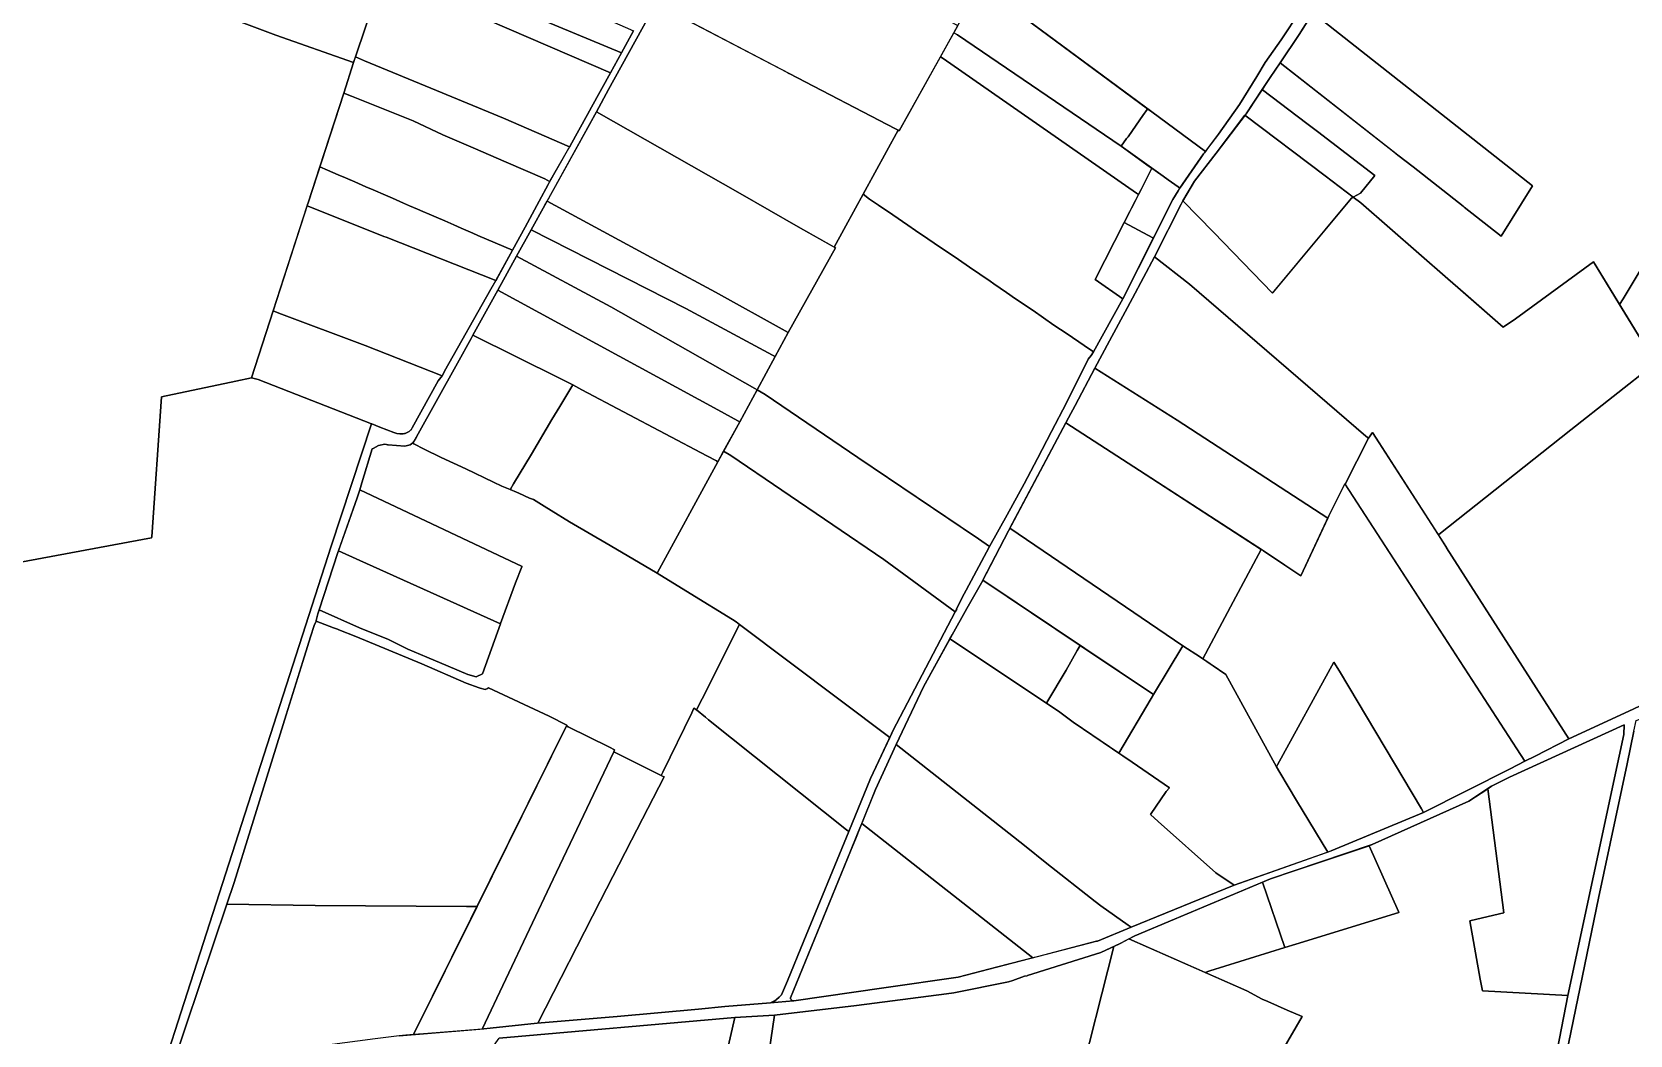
# Model space of a CAD drawing. Header units: metres. Extents: x 3 to 1005126, y 39 to 4383651.
# Drawn here: x 493134 to 493874, y 4371446 to 4371910 of the extents above; entities that cross this region are included whole.
import ezdxf

# ---------------------------------------------------------------- set-up
doc = ezdxf.new("R2010")
doc.units = ezdxf.units.M
doc.header["$MEASUREMENT"] = 0
doc.layers.add('TM_Llucmajor', color=7, linetype='Continuous')

msp = doc.modelspace()

# ---------------------------------------------------------------- linework, layer by layer
at = {"layer": 'TM_Llucmajor', "linetype": 'Continuous', "flags": 128}
for points in [[(493247.24, 4371908.22), (493152.99, 4371943.56), (493155.38, 4371947.12), (493159.44, 4371952.81), (493173.93, 4371971.98), (493181.3, 4371980.44), (493197.31, 4372001.85), (493197.53, 4372002.18), (493199.58, 4372004.88), (493236.67, 4371998.72), (493242.98, 4371997.67), (493313.07, 4371986.03), (493304.55, 4371958.56), (493299.97, 4371945.04), (493296.95, 4371936.1), (493284.89, 4371900.49), (493283.23, 4371895.52), (493247.24, 4371908.22)], [(493535.73, 4371863.9), (493535.25, 4371864.15), (493534.03, 4371864.78), (493484.78, 4371890.47), (493423.1, 4371922.63), (493439.79, 4371953.12), (493448.17, 4371972.41), (493562.86, 4371912.58), (493535.73, 4371863.9)], [(493412.76, 4371910.1), (493407.22, 4371900.05), (493318.43, 4371937.02), (493313.45, 4371939.09), (493309.88, 4371940.73), (493304.34, 4371943.14), (493299.97, 4371945.04), (493304.35, 4371957.98), (493412.76, 4371910.1)], [(493304.34, 4371943.14), (493309.88, 4371940.73), (493313.45, 4371939.09), (493318.43, 4371937.02), (493407.22, 4371900.05), (493403.04, 4371892.49), (493402.12, 4371890.81), (493345.23, 4371915.3), (493301.16, 4371934.28), (493296.95, 4371936.1), (493299.97, 4371945.04), (493304.34, 4371943.14)], [(493288.31, 4371896.34), (493284.09, 4371898.08), (493284.89, 4371900.49), (493296.95, 4371936.1), (493301.16, 4371934.28), (493345.23, 4371915.3), (493402.12, 4371890.81), (493393.34, 4371874.88), (493391.42, 4371871.42), (493383.45, 4371856.98), (493383.19, 4371856.53), (493352.64, 4371869.85), (493321.6, 4371882.64), (493288.31, 4371896.34)], [(493650.36, 4371873.74), (493648.48, 4371871.08), (493641.89, 4371861.67), (493641.57, 4371861.21), (493640.85, 4371860.31), (493638.32, 4371856.75), (493562.66, 4371908.28), (493560.97, 4371909.2), (493562.86, 4371912.58), (493563.36, 4371913.73), (493568.25, 4371922.25), (493572.68, 4371929.41), (493573.66, 4371931), (493576.07, 4371929.22), (493650.61, 4371874.13), (493650.36, 4371873.74)], [(493505.57, 4371810.12), (493488.99, 4371819.55), (493462.1, 4371834.86), (493395.58, 4371872.74), (493401.22, 4371882.97), (493423.1, 4371922.63), (493484.08, 4371890.83), (493484.78, 4371890.47), (493534.03, 4371864.78), (493535.25, 4371864.15), (493505.57, 4371810.12)], [(493814.2, 4371815.26), (493797.1, 4371828.66), (493796.66, 4371829), (493773.43, 4371847.19), (493766.44, 4371852.67), (493711.96, 4371895.33), (493720.82, 4371908.54), (493727.11, 4371918.53), (493828.72, 4371838.41), (493814.2, 4371815.26)], [(493562.66, 4371908.28), (493638.32, 4371856.75), (493651.41, 4371847.46), (493652.62, 4371846.6), (493651.35, 4371844.11), (493650.46, 4371842.37), (493647.95, 4371837.44), (493647.63, 4371836.82), (493646.42, 4371834.44), (493645.5, 4371835.08), (493556.08, 4371897.44), (493554.84, 4371898.19), (493560.97, 4371909.2), (493562.66, 4371908.28)], [(493283.23, 4371895.52), (493284.09, 4371898.08), (493288.31, 4371896.34), (493321.6, 4371882.64), (493352.64, 4371869.85), (493383.19, 4371856.53), (493373.94, 4371840.42), (493371.73, 4371841.77), (493353.8, 4371849.5), (493338.6, 4371856.04), (493324.57, 4371862.09), (493310.76, 4371868.48), (493282.31, 4371879.91), (493278.67, 4371881.37), (493283.23, 4371895.52)], [(493535.73, 4371863.9), (493554.84, 4371898.19), (493556.08, 4371897.44), (493645.5, 4371835.08), (493646.42, 4371834.44), (493639.79, 4371821.44), (493626.43, 4371795.22), (493639.22, 4371786.13), (493625.56, 4371761.73), (493621.29, 4371764.57), (493613.44, 4371769.99), (493607.25, 4371774.1), (493597.69, 4371780.74), (493589.57, 4371786.22), (493585.33, 4371789.18), (493579.41, 4371793.12), (493577.71, 4371794.39), (493568.23, 4371800.84), (493563.07, 4371804.34), (493558.74, 4371807.29), (493554.73, 4371810.01), (493546.01, 4371815.93), (493545.28, 4371816.46), (493543.27, 4371817.8), (493539.72, 4371820.23), (493532.67, 4371825.07), (493526.15, 4371829.53), (493521.95, 4371832.35), (493519.01, 4371834.59), (493535.25, 4371864.15), (493535.73, 4371863.9)], [(493282.31, 4371879.91), (493310.76, 4371868.48), (493324.57, 4371862.09), (493338.6, 4371856.04), (493353.8, 4371849.5), (493371.73, 4371841.77), (493373.94, 4371840.42), (493373.2, 4371839.11), (493369.1, 4371831.43), (493362.63, 4371819.33), (493356.76, 4371808.7), (493340.67, 4371815.55), (493338.37, 4371816.57), (493332.98, 4371818.92), (493329.56, 4371820.38), (493325.41, 4371822.23), (493321.45, 4371823.93), (493318.22, 4371825.31), (493315.25, 4371826.64), (493312.76, 4371827.72), (493309.14, 4371829.28), (493306.27, 4371830.52), (493301.2, 4371832.71), (493298, 4371834.13), (493292.3, 4371836.58), (493288.95, 4371838.05), (493285.57, 4371839.48), (493283.75, 4371840.28), (493279.44, 4371842.17), (493276.14, 4371843.58), (493271.15, 4371845.72), (493267.61, 4371847.26), (493278.67, 4371881.37), (493282.31, 4371879.91)], [(493696.16, 4371871.79), (493703.69, 4371883.02), (493703.77, 4371882.95), (493724.32, 4371867.27), (493729.18, 4371863.56), (493755.75, 4371843.28), (493749.13, 4371835.12), (493745.73, 4371833.23), (493732.77, 4371843.04), (493695.66, 4371871.14), (493696.16, 4371871.79)], [(493484.34, 4371770.6), (493482.91, 4371771.38), (493450.62, 4371789.3), (493428.37, 4371801.35), (493372.75, 4371831.45), (493395.58, 4371872.74), (493462.1, 4371834.86), (493488.99, 4371819.55), (493506.14, 4371809.8), (493484.34, 4371770.6)], [(493650.36, 4371873.74), (493650.61, 4371874.13), (493652.51, 4371872.73), (493677.33, 4371854.38), (493676.9, 4371853.81), (493676.53, 4371853.32), (493675.23, 4371851.44), (493665.53, 4371837.43), (493664.69, 4371838.03), (493660.15, 4371841.26), (493657.75, 4371842.95), (493638.32, 4371856.75), (493640.85, 4371860.31), (493641.57, 4371861.21), (493641.89, 4371861.67), (493648.48, 4371871.08), (493650.36, 4371873.74)], [(493681.1, 4371817.01), (493666.97, 4371831.55), (493672.38, 4371840.56), (493682.33, 4371853.63), (493695.66, 4371871.14), (493732.77, 4371843.04), (493745.73, 4371833.23), (493744.98, 4371832.81), (493744.97, 4371832.79), (493708.6, 4371789.09), (493708.43, 4371788.89), (493681.1, 4371817.01)], [(493962.4, 4371633.15), (493961.93, 4371632.96), (493886.84, 4371754.43), (493885.63, 4371756.39), (493868.97, 4371783.56), (493870.67, 4371786.17), (493909.68, 4371851.24), (493911.22, 4371849.65), (493937.26, 4371822.8), (493938.85, 4371821.15), (493963.51, 4371792.98), (494022.61, 4371727.62), (494052.09, 4371695.01), (494012.48, 4371653.44), (494001.03, 4371646.67), (493986.69, 4371639.75), (493962.4, 4371633.15)], [(493349.3, 4371795.19), (493349.01, 4371794.67), (493298.39, 4371814.67), (493297.2, 4371815.05), (493292.23, 4371817.12), (493261.77, 4371829.26), (493261.95, 4371829.81), (493262.19, 4371830.55), (493267.61, 4371847.26), (493271.15, 4371845.72), (493276.14, 4371843.58), (493279.44, 4371842.17), (493280.94, 4371841.51), (493283.75, 4371840.28), (493285.57, 4371839.48), (493288.95, 4371838.05), (493292.3, 4371836.58), (493298, 4371834.13), (493301.2, 4371832.71), (493306.27, 4371830.52), (493309.14, 4371829.28), (493312.76, 4371827.72), (493315.25, 4371826.64), (493318.22, 4371825.31), (493321.45, 4371823.93), (493325.41, 4371822.23), (493329.56, 4371820.38), (493332.98, 4371818.92), (493338.37, 4371816.57), (493340.67, 4371815.55), (493356.76, 4371808.7), (493349.3, 4371795.19)], [(493653.05, 4371814.44), (493639.79, 4371821.44), (493647.63, 4371836.82), (493647.95, 4371837.44), (493650.46, 4371842.37), (493651.35, 4371844.11), (493652.62, 4371846.6), (493657.75, 4371842.95), (493660.15, 4371841.26), (493664.69, 4371838.03), (493665.53, 4371837.43), (493665.45, 4371837.32), (493664.74, 4371836.17), (493662.24, 4371832.12), (493653.67, 4371815), (493653.32, 4371814.3), (493653.05, 4371814.44)], [(493473.62, 4371741.98), (493469.9, 4371744.09), (493478.31, 4371759.51), (493484.34, 4371770.6), (493506.14, 4371809.8), (493505.57, 4371810.12), (493519.01, 4371834.59), (493521.95, 4371832.35), (493526.15, 4371829.53), (493532.67, 4371825.07), (493539.72, 4371820.23), (493543.27, 4371817.8), (493545.28, 4371816.46), (493546.01, 4371815.93), (493554.73, 4371810.01), (493558.74, 4371807.29), (493563.07, 4371804.34), (493568.23, 4371800.84), (493577.71, 4371794.39), (493579.41, 4371793.12), (493585.33, 4371789.18), (493589.57, 4371786.22), (493597.69, 4371780.74), (493607.25, 4371774.1), (493613.44, 4371769.99), (493621.29, 4371764.57), (493625.56, 4371761.73), (493624.48, 4371759.98), (493623.18, 4371758.3), (493613.16, 4371738.17), (493606.15, 4371724.83), (493599.63, 4371712.4), (493593.48, 4371700.7), (493585.59, 4371686.28), (493577.45, 4371671.69), (493572.41, 4371675.14), (493563.83, 4371680.93), (493516.58, 4371712.79), (493473.62, 4371741.98)], [(493349.01, 4371794.67), (493346.81, 4371790.69), (493325.35, 4371752.72), (493324.78, 4371751.67), (493324.2, 4371750.59), (493288.57, 4371764.56), (493248.7, 4371779.64), (493246.09, 4371780.62), (493261.77, 4371829.26), (493292.23, 4371817.12), (493297.2, 4371815.05), (493298.39, 4371814.67), (493349.01, 4371794.67)], [(493478.31, 4371759.51), (493477.05, 4371760.18), (493436.93, 4371781.7), (493365.35, 4371818.05), (493371.67, 4371829.49), (493372.75, 4371831.45), (493428.37, 4371801.35), (493450.62, 4371789.3), (493482.91, 4371771.38), (493484.34, 4371770.6), (493478.31, 4371759.51)], [(493820.8, 4371776.96), (493856.89, 4371803.25), (493885.63, 4371756.39), (493846.49, 4371725.61), (493785.44, 4371677.21), (493785.15, 4371676.99), (493754.7, 4371724.39), (493752.84, 4371721.73), (493751.54, 4371722.74), (493669.93, 4371793.01), (493653.75, 4371805.62), (493666.13, 4371829.95), (493666.76, 4371831.19), (493666.97, 4371831.55), (493681.1, 4371817.01), (493708.43, 4371788.89), (493744.98, 4371832.81), (493745.73, 4371833.23), (493749.23, 4371830.58), (493789.56, 4371795.46), (493794.09, 4371791.51), (493815.16, 4371773.17), (493820.8, 4371776.96)], [(493653.05, 4371814.44), (493653.32, 4371814.3), (493639.22, 4371786.13), (493626.43, 4371795.22), (493639.79, 4371821.44), (493653.05, 4371814.44)], [(493469.9, 4371744.09), (493468.89, 4371744.66), (493402.22, 4371782.48), (493358.63, 4371805.9), (493365.35, 4371818.05), (493436.93, 4371781.7), (493477.05, 4371760.18), (493478.31, 4371759.51), (493469.9, 4371744.09)], [(493461.88, 4371729.33), (493461.05, 4371729.78), (493451.7, 4371734.87), (493349.98, 4371790.24), (493358.63, 4371805.9), (493402.22, 4371782.48), (493468.89, 4371744.66), (493469.9, 4371744.09), (493461.88, 4371729.33)], [(493751.54, 4371722.74), (493752.84, 4371721.73), (493742, 4371700.45), (493741.87, 4371700.66), (493734.51, 4371685.76), (493734.07, 4371684.82), (493664.32, 4371730.09), (493626.17, 4371754.2), (493632.97, 4371766.77), (493640.24, 4371780.27), (493643.6, 4371786.57), (493653.75, 4371805.62), (493669.93, 4371793.01), (493751.54, 4371722.74)], [(493451.78, 4371710.82), (493451.14, 4371711.21), (493446.67, 4371713.58), (493388.92, 4371744.14), (493384.63, 4371746.41), (493378.86, 4371749.28), (493338.44, 4371769.36), (493349.98, 4371790.24), (493451.7, 4371734.87), (493461.05, 4371729.78), (493461.88, 4371729.33), (493451.78, 4371710.82)], [(493236.08, 4371749.6), (493246.09, 4371780.62), (493248.7, 4371779.64), (493288.57, 4371764.56), (493324.2, 4371750.59), (493322.36, 4371748.26), (493310.28, 4371726.5), (493309.81, 4371725.65), (493309.71, 4371725.54), (493308.96, 4371724.84), (493308.08, 4371724.31), (493308.06, 4371724.3), (493307.12, 4371723.96), (493306.85, 4371723.89), (493306.11, 4371723.8), (493304.7, 4371723.76), (493303.3, 4371723.93), (493301.94, 4371724.3), (493295.35, 4371726.88), (493291.63, 4371728.33), (493291.52, 4371728.38), (493239.06, 4371748.91), (493236.08, 4371749.6)], [(493355.72, 4371697.95), (493351.78, 4371699.56), (493347.91, 4371701.38), (493335.18, 4371707.52), (493323.75, 4371712.87), (493315.95, 4371716.68), (493311.18, 4371719.19), (493310.72, 4371719.48), (493311.1, 4371720.15), (493312.4, 4371722.39), (493331.27, 4371756.43), (493337.58, 4371767.81), (493338.44, 4371769.36), (493378.86, 4371749.28), (493384.63, 4371746.41), (493378.68, 4371736.44), (493375.04, 4371730.34), (493365.5, 4371714.35), (493357.3, 4371700.61), (493355.87, 4371698.22), (493355.72, 4371697.95)], [(493734.07, 4371684.82), (493721.53, 4371658.07), (493714.13, 4371663.02), (493704.28, 4371669.64), (493646.94, 4371706.76), (493612.82, 4371728.85), (493614.05, 4371731.19), (493617.06, 4371736.91), (493626.17, 4371754.2), (493664.32, 4371730.09), (493734.07, 4371684.82)], [(493961.93, 4371632.96), (493925.91, 4371618), (493904.02, 4371610.16), (493888.77, 4371602.75), (493873.21, 4371595.49), (493845.49, 4371582.63), (493788.97, 4371671.04), (493788.93, 4371671.11), (493785.15, 4371676.99), (493785.44, 4371677.21), (493846.49, 4371725.61), (493885.63, 4371756.39), (493886.84, 4371754.43), (493961.93, 4371632.96)], [(493355.87, 4371698.22), (493357.3, 4371700.61), (493365.5, 4371714.35), (493375.04, 4371730.34), (493378.68, 4371736.44), (493384.63, 4371746.41), (493388.92, 4371744.14), (493446.67, 4371713.58), (493451.14, 4371711.21), (493451.78, 4371710.82), (493423.87, 4371659.64), (493423.69, 4371659.3), (493401.95, 4371672.11), (493383.13, 4371683.13), (493374.65, 4371688.3), (493371.43, 4371690.26), (493366.41, 4371693.38), (493364.68, 4371694.04), (493359.66, 4371696.34), (493358.69, 4371696.74), (493355.72, 4371697.95), (493355.87, 4371698.22)], [(493473.62, 4371741.98), (493516.58, 4371712.79), (493572.41, 4371675.14), (493577.45, 4371671.69), (493577.29, 4371671.4), (493566.6, 4371651.42), (493564.81, 4371648.07), (493562.19, 4371642.69), (493562.28, 4371642.63), (493561.55, 4371641.4), (493528.64, 4371665.6), (493457.77, 4371713.72), (493454.43, 4371715.68), (493461.88, 4371729.33), (493469.9, 4371744.09), (493473.62, 4371741.98)], [(493690.26, 4371646.07), (493676.12, 4371619.68), (493675.02, 4371620.43), (493666.91, 4371625.76), (493586.85, 4371680.11), (493612.82, 4371728.85), (493646.94, 4371706.76), (493703.22, 4371670.32), (493690.26, 4371646.07)], [(493788.93, 4371671.11), (493788.97, 4371671.04), (493845.49, 4371582.63), (493829.9, 4371574.7), (493825.2, 4371572.31), (493742, 4371700.45), (493752.84, 4371721.73), (493754.7, 4371724.39), (493788.93, 4371671.11)], [(493286.18, 4371697.78), (493286.09, 4371697.82), (493287.1, 4371701.12), (493291.9, 4371716.82), (493292.25, 4371717.01), (493294.84, 4371718.41), (493297.69, 4371718.93), (493298.48, 4371718.8), (493299.01, 4371718.71), (493299.26, 4371718.67), (493306.95, 4371718.12), (493309.42, 4371718.61), (493310.59, 4371719.56), (493310.72, 4371719.48), (493311.18, 4371719.19), (493315.95, 4371716.68), (493323.75, 4371712.87), (493335.18, 4371707.52), (493347.91, 4371701.38), (493351.78, 4371699.56), (493355.72, 4371697.95), (493358.69, 4371696.74), (493359.66, 4371696.34), (493364.68, 4371694.04), (493366.41, 4371693.38), (493371.43, 4371690.26), (493374.65, 4371688.3), (493383.13, 4371683.13), (493401.95, 4371672.11), (493423.69, 4371659.3), (493438.99, 4371649.9), (493458.59, 4371637.9), (493460.18, 4371636.76), (493461.79, 4371635.61), (493444.46, 4371601.12), (493441.87, 4371596.03), (493441.86, 4371596.02), (493440.74, 4371596.91), (493439.67, 4371594.71), (493426.31, 4371567.33), (493426.01, 4371566.69), (493425.68, 4371566.01), (493425.57, 4371565.77), (493408.29, 4371574.41), (493403.62, 4371576.74), (493404, 4371577.53), (493404.03, 4371577.59), (493401.65, 4371578.77), (493382.51, 4371588.27), (493381.73, 4371588.62), (493381.92, 4371589), (493373.79, 4371593.16), (493345.69, 4371606.21), (493345.22, 4371605.99), (493344.15, 4371605.5), (493341.87, 4371606.16), (493341.3, 4371606.32), (493335.31, 4371608.35), (493314.78, 4371617.3), (493284.27, 4371630.08), (493276.35, 4371633.17), (493275.78, 4371633.36), (493273.92, 4371633.99), (493265.86, 4371637.03), (493265.96, 4371637.4), (493266.76, 4371640.43), (493267.26, 4371642.35), (493267.36, 4371642.3), (493285.97, 4371634.09), (493299.35, 4371628.58), (493308.27, 4371624.15), (493317.06, 4371620.45), (493326.98, 4371616.31), (493336.04, 4371612.51), (493339.96, 4371611.29), (493342.93, 4371612.67), (493351.23, 4371635.88), (493351.29, 4371636.04), (493358.19, 4371654.79), (493361.12, 4371662.22), (493361.21, 4371662.44), (493286.18, 4371697.78)], [(493531.35, 4371583.33), (493461.79, 4371635.61), (493460.18, 4371636.76), (493458.59, 4371637.9), (493438.99, 4371649.9), (493423.69, 4371659.3), (493423.87, 4371659.64), (493451.78, 4371710.82), (493454.43, 4371715.68), (493457.77, 4371713.72), (493528.64, 4371665.6), (493561.55, 4371641.4), (493534.4, 4371589.6), (493533.34, 4371587.56), (493531.35, 4371583.33)], [(493284.91, 4371694.09), (493286.09, 4371697.82), (493286.18, 4371697.78), (493361.21, 4371662.44), (493361.12, 4371662.22), (493358.19, 4371654.79), (493351.29, 4371636.04), (493351.23, 4371635.88), (493286.19, 4371665.13), (493276.24, 4371669.57), (493284.91, 4371694.09)], [(493690.26, 4371646.07), (493703.22, 4371670.32), (493704.28, 4371669.64), (493714.13, 4371663.02), (493721.53, 4371658.07), (493734.51, 4371685.76), (493741.87, 4371700.66), (493825.2, 4371572.31), (493818.44, 4371568.87), (493778.21, 4371548.63), (493777.32, 4371550.29), (493739.46, 4371614.04), (493736.76, 4371618.21), (493710.79, 4371570.64), (493710.27, 4371569.68), (493686.75, 4371612.46), (493676.12, 4371619.68), (493690.26, 4371646.07)], [(493586.19, 4371678.87), (493586.85, 4371680.11), (493666.91, 4371625.76), (493653.38, 4371603.24), (493574.42, 4371656.01), (493586.19, 4371678.87)], [(493276, 4371668.87), (493276.24, 4371669.57), (493286.19, 4371665.13), (493351.23, 4371635.88), (493342.93, 4371612.67), (493339.96, 4371611.29), (493336.04, 4371612.51), (493326.98, 4371616.31), (493317.06, 4371620.45), (493308.27, 4371624.15), (493299.35, 4371628.58), (493285.97, 4371634.09), (493267.36, 4371642.3), (493267.26, 4371642.35), (493276, 4371668.87)], [(493573.81, 4371654.82), (493574.42, 4371656.01), (493619.46, 4371625.91), (493618.07, 4371623.48), (493612.87, 4371614.49), (493604.05, 4371599.44), (493603.88, 4371599.15), (493559.14, 4371628.93), (493560.15, 4371630.78), (493566.94, 4371643.03), (493573.81, 4371654.82)], [(493381.73, 4371588.62), (493381.71, 4371588.63), (493340.36, 4371505.15), (493335.55, 4371505.18), (493265.53, 4371505.61), (493224.67, 4371506.19), (493228.02, 4371516.15), (493235.58, 4371540.55), (493252.07, 4371593.77), (493259.73, 4371618.5), (493261.86, 4371625.36), (493263.32, 4371629.87), (493265.01, 4371635.08), (493265.86, 4371637.03), (493273.92, 4371633.99), (493275.78, 4371633.36), (493276.35, 4371633.17), (493284.27, 4371630.08), (493314.78, 4371617.3), (493335.31, 4371608.35), (493341.3, 4371606.32), (493341.87, 4371606.16), (493344.15, 4371605.5), (493345.22, 4371605.99), (493345.69, 4371606.21), (493373.79, 4371593.16), (493381.92, 4371589), (493381.73, 4371588.62)], [(493531.35, 4371583.33), (493522.4, 4371564.32), (493512.34, 4371539.83), (493511.36, 4371540.6), (493447.49, 4371591.53), (493446.09, 4371592.65), (493441.86, 4371596.02), (493441.87, 4371596.03), (493444.46, 4371601.12), (493461.79, 4371635.61), (493531.35, 4371583.33)], [(493609.36, 4371595.5), (493616.23, 4371590.41), (493643.42, 4371571.87), (493660.7, 4371560.06), (493659.21, 4371558.36), (493651.91, 4371547.75), (493655.53, 4371544.51), (493682.26, 4371520.63), (493690.66, 4371514.92), (493643, 4371495.57), (493641.65, 4371496.51), (493629.01, 4371505.4), (493626.4, 4371507.45), (493604.06, 4371525.04), (493593.6, 4371533.29), (493534.21, 4371580.07), (493546.88, 4371606.66), (493559.14, 4371628.93), (493609.36, 4371595.5)], [(493637.28, 4371576.06), (493616.23, 4371590.41), (493609.36, 4371595.5), (493603.88, 4371599.15), (493604.05, 4371599.44), (493612.87, 4371614.49), (493618.07, 4371623.48), (493619.46, 4371625.91), (493653.38, 4371603.24), (493652.28, 4371601.38), (493637.28, 4371576.06)], [(493711.81, 4371567.12), (493719.56, 4371554.21), (493733.94, 4371530.25), (493690.66, 4371514.92), (493682.26, 4371520.63), (493655.53, 4371544.51), (493651.91, 4371547.75), (493659.21, 4371558.36), (493660.7, 4371560.06), (493643.42, 4371571.87), (493637.28, 4371576.06), (493652.28, 4371601.38), (493653.38, 4371603.24), (493666.91, 4371625.76), (493675.02, 4371620.43), (493686.75, 4371612.46), (493710.27, 4371569.68), (493711.81, 4371567.12)], [(493739.46, 4371614.04), (493777.32, 4371550.29), (493778.21, 4371548.63), (493735.61, 4371530.85), (493733.94, 4371530.25), (493719.56, 4371554.21), (493711.81, 4371567.12), (493710.27, 4371569.68), (493710.79, 4371570.64), (493736.76, 4371618.21), (493739.46, 4371614.04)], [(493426.46, 4371565.32), (493425.57, 4371565.77), (493425.68, 4371566.01), (493426.01, 4371566.69), (493426.31, 4371567.33), (493439.67, 4371594.71), (493440.74, 4371596.91), (493441.86, 4371596.02), (493446.09, 4371592.65), (493447.49, 4371591.53), (493511.36, 4371540.6), (493512.34, 4371539.83), (493491.54, 4371489.21), (493483.97, 4371470.8), (493481.3, 4371464.33), (493480.21, 4371463.15), (493478.98, 4371462.12), (493478.8, 4371461.99), (493478.24, 4371461.63), (493477.63, 4371461.24), (493477.34, 4371461.1), (493476.18, 4371460.55), (493454.97, 4371458.83), (493442.82, 4371457.6), (493405.18, 4371454.28), (493369.96, 4371451.36), (493368.43, 4371451.19), (493397.33, 4371507.52), (493411.87, 4371535.87), (493426.88, 4371565.11), (493426.46, 4371565.32)], [(493401.65, 4371578.77), (493404.03, 4371577.59), (493404, 4371577.53), (493403.62, 4371576.74), (493389.62, 4371547.28), (493375.63, 4371517.82), (493342.66, 4371448.44), (493315.65, 4371446.24), (493310.99, 4371445.86), (493381.71, 4371588.63), (493381.73, 4371588.62), (493382.51, 4371588.27), (493401.65, 4371578.77)], [(493815.51, 4371502.19), (493807.97, 4371559.62), (493809.74, 4371560.78), (493818.04, 4371564.94), (493871.05, 4371589.22), (493870.98, 4371584.75), (493868.73, 4371574.67), (493845.08, 4371464.02), (493805.52, 4371466.12), (493804.56, 4371471.53), (493799.78, 4371498.42), (493813.48, 4371501.7), (493815.51, 4371502.19)], [(493408.29, 4371574.41), (493425.57, 4371565.77), (493426.46, 4371565.32), (493426.88, 4371565.11), (493411.87, 4371535.87), (493397.33, 4371507.52), (493368.43, 4371451.19), (493368.24, 4371451.17), (493346.41, 4371448.82), (493343.58, 4371448.51), (493342.66, 4371448.44), (493375.63, 4371517.82), (493389.62, 4371547.28), (493403.62, 4371576.74), (493408.29, 4371574.41)], [(493597.58, 4371481.39), (493518.37, 4371543.58), (493524.72, 4371559.29), (493534.21, 4371580.07), (493593.6, 4371533.29), (493604.06, 4371525.04), (493626.4, 4371507.45), (493629.01, 4371505.4), (493641.65, 4371496.51), (493643, 4371495.57), (493627.37, 4371489.15), (493627.05, 4371489.06), (493599.58, 4371481.91), (493597.58, 4371481.39)], [(493516.37, 4371538.66), (493517.49, 4371541.42), (493518.37, 4371543.58), (493597.58, 4371481.39), (493592.68, 4371480.11), (493580.72, 4371477), (493562.94, 4371472.37), (493528.62, 4371467.43), (493486.95, 4371461.43), (493486.83, 4371461.43), (493486.29, 4371461.55), (493485.82, 4371461.86), (493485.67, 4371462.04), (493485.5, 4371462.31), (493485.46, 4371462.47), (493485.36, 4371462.85), (493513.18, 4371530.77), (493516.37, 4371538.66)], [(493766.82, 4371502.34), (493719.14, 4371487.67), (493714.15, 4371486.14), (493703.71, 4371516.31), (493707.54, 4371517.91), (493718.5, 4371521.59), (493753.1, 4371533.23), (493766.63, 4371502.84), (493766.82, 4371502.34)], [(493714.15, 4371486.14), (493679.39, 4371475.31), (493677.23, 4371474.65), (493641.99, 4371490.17), (493644.66, 4371491.61), (493703.71, 4371516.31), (493714.15, 4371486.14)], [(493340.36, 4371505.15), (493310.99, 4371445.86), (493310.95, 4371445.86), (493307.42, 4371445.57), (493304.34, 4371445.32), (493293.2, 4371443.85), (493257.04, 4371439.09), (493199.35, 4371430.9), (493224.67, 4371506.19), (493265.53, 4371505.61), (493335.55, 4371505.18), (493340.36, 4371505.15)], [(493572.17, 4371246.2), (493544.13, 4371259.05), (493450.16, 4371302.13), (493447.43, 4371303.44), (493466.95, 4371379.08), (493477.98, 4371454.84), (493515.9, 4371459.27), (493557.64, 4371464.73), (493561.04, 4371465.17), (493586.21, 4371470.21), (493588.26, 4371470.9), (493593.73, 4371472.87), (493594.87, 4371473.12), (493595.11, 4371473.2), (493628.96, 4371483.83), (493635.04, 4371486.65), (493618.19, 4371420.25), (493598.37, 4371342.17), (493572.79, 4371248.37), (493572.17, 4371246.2)], [(493638, 4371488.03), (493641.99, 4371490.17), (493696.5, 4371466.16), (493703.66, 4371462.33), (493706.18, 4371461.22), (493715.24, 4371457.22), (493722.13, 4371454.18), (493692.9, 4371403.86), (493684.6, 4371390.96), (493619.31, 4371417.36), (493617.61, 4371417.99), (493618.19, 4371420.25), (493635.04, 4371486.65), (493638, 4371488.03)], [(493425.03, 4371306.98), (493424.33, 4371303.77), (493363.74, 4371365.54), (493335.86, 4371317.86), (493335.17, 4371316.69), (493289.59, 4371358.3), (493350.56, 4371444.15), (493459.59, 4371453.77), (493451.91, 4371420.16), (493425.03, 4371306.98)], [(493425.03, 4371306.98), (493451.91, 4371420.16), (493459.59, 4371453.77), (493477.98, 4371454.84), (493466.95, 4371379.08), (493447.29, 4371302.88), (493443.08, 4371290.03), (493441.96, 4371286.59), (493440.71, 4371287.85), (493434.47, 4371294), (493433.13, 4371294.8), (493424.33, 4371303.77), (493425.03, 4371306.98)]]:
    msp.add_lwpolyline(points, close=True, dxfattribs=at)
for points in [[(493128.59, 4371974.6), (493144.66, 4371947.24), (493149.23, 4371945.51), (493150.09, 4371945.06), (493152.99, 4371943.56), (493247.24, 4371908.22), (493283.23, 4371895.52), (493278.67, 4371881.37), (493262.19, 4371830.55), (493261.95, 4371829.81), (493246.09, 4371780.62), (493236.08, 4371749.6), (493228.81, 4371748.1), (493194.3, 4371740.94), (493189.83, 4371676.13), (493189.8, 4371675.64), (493119.1, 4371662.55)], [(493721.23, 4371919.23), (493712.39, 4371906.03), (493705.05, 4371895.46), (493701.12, 4371889.1), (493693.09, 4371876.08), (493683.44, 4371862.45), (493678.35, 4371855.73), (493677.33, 4371854.38), (493652.51, 4371872.73), (493576.07, 4371929.22)], [(493423.1, 4371922.63), (493401.22, 4371882.97), (493395.58, 4371872.74), (493371.67, 4371829.49), (493365.35, 4371818.05), (493358.63, 4371805.9), (493349.98, 4371790.24), (493338.44, 4371769.36), (493337.58, 4371767.81), (493331.27, 4371756.43), (493312.4, 4371722.39), (493310.72, 4371719.48), (493310.59, 4371719.56), (493309.42, 4371718.61), (493306.95, 4371718.12), (493299.26, 4371718.67), (493299.01, 4371718.71), (493299.01, 4371718.71), (493298.48, 4371718.8), (493297.69, 4371718.93), (493294.84, 4371718.41), (493292.25, 4371717.01), (493291.9, 4371716.82), (493287.1, 4371701.12), (493286.09, 4371697.82), (493284.91, 4371694.09), (493276, 4371668.87), (493267.26, 4371642.35), (493266.76, 4371640.43), (493265.96, 4371637.4), (493265.86, 4371637.03), (493265.01, 4371635.08), (493263.32, 4371629.87), (493261.86, 4371625.36), (493259.73, 4371618.5), (493252.07, 4371593.77), (493235.58, 4371540.55), (493228.02, 4371516.15), (493224.67, 4371506.19), (493199.35, 4371430.9)], [(493727.64, 4371919.37), (493720.82, 4371908.54), (493711.96, 4371895.33), (493707.4, 4371888.54), (493696.16, 4371871.79), (493682.33, 4371853.63), (493672.38, 4371840.56), (493666.76, 4371831.19), (493653.75, 4371805.62), (493643.6, 4371786.57), (493640.24, 4371780.27), (493632.97, 4371766.77), (493626.17, 4371754.2), (493617.06, 4371736.91), (493614.05, 4371731.19), (493612.82, 4371728.85), (493586.19, 4371678.87), (493573.81, 4371654.82), (493566.94, 4371643.03), (493560.15, 4371630.78), (493546.88, 4371606.66), (493534.21, 4371580.07), (493524.72, 4371559.29), (493517.49, 4371541.42), (493515.75, 4371537.11), (493513.18, 4371530.77), (493485.36, 4371462.85), (493485.46, 4371462.47), (493485.5, 4371462.31), (493485.67, 4371462.04), (493485.82, 4371461.86), (493486.29, 4371461.55), (493486.83, 4371461.43), (493476.18, 4371460.55), (493477.34, 4371461.1), (493477.63, 4371461.24), (493478.24, 4371461.63), (493478.8, 4371461.99), (493478.98, 4371462.12), (493480.21, 4371463.15), (493481.3, 4371464.33), (493483.97, 4371470.8), (493491.54, 4371489.21), (493512.34, 4371539.83), (493522.4, 4371564.32), (493533.34, 4371587.56), (493534.4, 4371589.6), (493561.55, 4371641.4), (493562.28, 4371642.63), (493562.19, 4371642.69), (493564.81, 4371648.07), (493566.6, 4371651.42), (493577.29, 4371671.4), (493577.45, 4371671.69), (493585.59, 4371686.28), (493593.48, 4371700.7), (493599.63, 4371712.4), (493606.15, 4371724.83), (493613.16, 4371738.17), (493623.18, 4371758.3), (493624.48, 4371759.98), (493625.56, 4371761.73), (493639.22, 4371786.13), (493653.67, 4371815), (493662.24, 4371832.12), (493664.74, 4371836.17), (493665.45, 4371837.32), (493676.53, 4371853.32), (493676.9, 4371853.81), (493683.44, 4371862.45), (493693.09, 4371876.08), (493701.12, 4371889.1), (493705.05, 4371895.46), (493712.39, 4371906.03), (493721.23, 4371919.23)], [(493952.21, 4371922.18), (493870.67, 4371786.17), (493868.97, 4371783.56), (493856.89, 4371803.25), (493820.8, 4371776.96), (493815.16, 4371773.17), (493797.64, 4371788.42), (493794.09, 4371791.51), (493789.56, 4371795.46), (493749.23, 4371830.58), (493745.73, 4371833.23), (493749.13, 4371835.12), (493755.75, 4371843.28), (493729.18, 4371863.56), (493724.32, 4371867.27), (493703.77, 4371882.95), (493703.69, 4371883.02), (493707.4, 4371888.54), (493711.96, 4371895.33), (493764.56, 4371854.14), (493764.56, 4371854.14), (493766.44, 4371852.67), (493773.43, 4371847.19), (493796.66, 4371829), (493797.1, 4371828.66), (493814.2, 4371815.26), (493828.72, 4371838.41), (493727.11, 4371918.53)], [(493194.86, 4371429.61), (493204.85, 4371460.66), (493272.91, 4371671.76), (493291.52, 4371728.38), (493291.63, 4371728.33), (493295.35, 4371726.88), (493301.94, 4371724.3), (493303.3, 4371723.93), (493304.7, 4371723.76), (493306.11, 4371723.8), (493306.85, 4371723.89), (493307.12, 4371723.96), (493308.06, 4371724.3), (493308.08, 4371724.31), (493308.96, 4371724.84), (493309.71, 4371725.54), (493309.81, 4371725.65), (493310.28, 4371726.5), (493322.36, 4371748.26), (493324.2, 4371750.59), (493325.35, 4371752.72), (493346.81, 4371790.69), (493349.01, 4371794.67), (493356.76, 4371808.7), (493362.63, 4371819.33), (493369.1, 4371831.43), (493373.2, 4371839.11), (493383.45, 4371856.98), (493391.42, 4371871.42), (493393.34, 4371874.88), (493402.12, 4371890.81), (493407.22, 4371900.05), (493412.76, 4371910.1)], [(493119.1, 4371662.55), (493189.8, 4371675.64), (493189.83, 4371676.13), (493194.3, 4371740.94), (493228.81, 4371748.1), (493236.08, 4371749.6), (493239.06, 4371748.91), (493291.52, 4371728.38), (493272.91, 4371671.76), (493204.85, 4371460.66), (493194.86, 4371429.61), (493145.1, 4371421.39), (493125.85, 4371415.22)], [(493304.34, 4371445.32), (493315.65, 4371446.24), (493343.58, 4371448.51), (493346.41, 4371448.82), (493368.24, 4371451.17), (493369.96, 4371451.36), (493405.18, 4371454.28), (493442.82, 4371457.6), (493454.97, 4371458.83), (493476.18, 4371460.55), (493486.83, 4371461.43), (493486.95, 4371461.43), (493528.62, 4371467.43), (493562.94, 4371472.37), (493580.72, 4371477), (493627.05, 4371489.06), (493627.37, 4371489.15), (493643, 4371495.57), (493690.66, 4371514.92), (493735.61, 4371530.85), (493778.21, 4371548.63), (493818.44, 4371568.87), (493825.2, 4371572.31), (493829.9, 4371574.7), (493845.49, 4371582.63), (493873.21, 4371595.49), (493888.77, 4371602.75)], [(493840.05, 4371416.17), (493859.23, 4371508.96), (493872.55, 4371571.16), (493875.61, 4371586.2), (493876.62, 4371591.15), (493878.29, 4371591.72), (493880.15, 4371592.35), (493886.03, 4371595.7), (493886.25, 4371595.82), (493886.54, 4371595.33), (493919.26, 4371541.65), (493942.31, 4371520.1), (493950.62, 4371513.23), (493992.47, 4371478.63), (493995.69, 4371477.34), (494013.97, 4371470.05), (494001.81, 4371420.58)], [(493838.26, 4371429), (493845.08, 4371464.02), (493868.73, 4371574.67), (493870.98, 4371584.75), (493871.05, 4371589.22), (493818.04, 4371564.94), (493809.74, 4371560.78), (493799.19, 4371553.87), (493754.59, 4371533.73), (493718.5, 4371521.59), (493707.54, 4371517.91), (493644.66, 4371491.61), (493638, 4371488.03), (493628.96, 4371483.83), (493595.11, 4371473.2), (493594.87, 4371473.12), (493593.73, 4371472.87), (493588.26, 4371470.9), (493586.21, 4371470.21), (493561.04, 4371465.17), (493557.64, 4371464.73), (493515.9, 4371459.27), (493477.98, 4371454.84), (493459.59, 4371453.77), (493350.56, 4371444.15)], [(493875.61, 4371586.2), (493872.55, 4371571.16), (493859.23, 4371508.96), (493840.05, 4371416.17)], [(493692.9, 4371403.86), (493722.13, 4371454.18), (493715.24, 4371457.22), (493706.18, 4371461.22), (493703.66, 4371462.33), (493696.5, 4371466.16), (493677.23, 4371474.65), (493679.39, 4371475.31), (493679.39, 4371475.31), (493714.15, 4371486.14), (493719.14, 4371487.67), (493766.82, 4371502.34), (493766.63, 4371502.84), (493753.1, 4371533.23), (493754.59, 4371533.73), (493799.19, 4371553.87), (493807.97, 4371559.62), (493815.51, 4371502.19), (493813.48, 4371501.7), (493799.78, 4371498.42), (493804.56, 4371471.53), (493805.52, 4371466.12), (493845.08, 4371464.02), (493838.26, 4371429)]]:
    msp.add_lwpolyline(points, dxfattribs=at)

doc.saveas('drawing.dxf')
